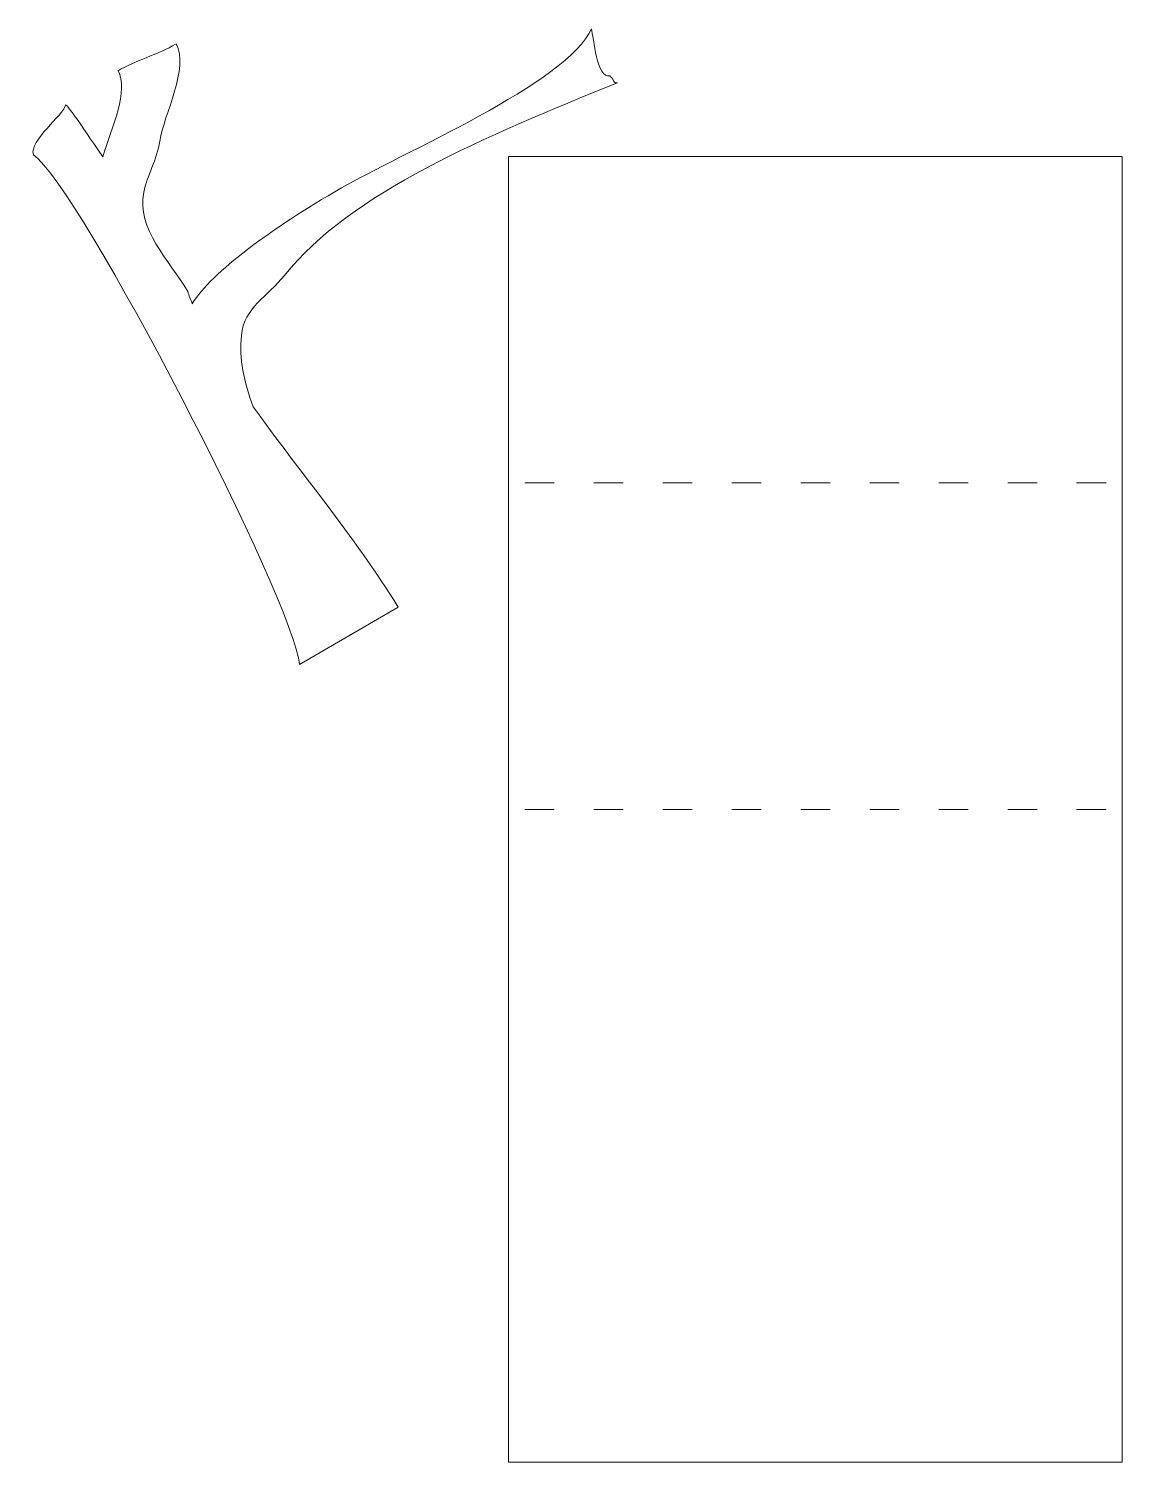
# Model space of a CAD drawing. Header units: millimetres. Extents: x -103 to 98, y -137 to 127.
import ezdxf

# ---------------------------------------------------------------- set-up
doc = ezdxf.new("R2010")
doc.units = ezdxf.units.MM
doc.header["$MEASUREMENT"] = 0
doc.layers.add('Layer 1', color=7, linetype='Continuous')

msp = doc.modelspace()

# ---------------------------------------------------------------- linework, layer by layer
at = {"layer": 'Layer 1', "color": 48, "lineweight": 5}
msp.add_open_spline([(5.2148, 116.7474), (-19.0995, 106.838), (-43.8354, 96.6031), (-56.0706, 81.2753), (-56.0706, 81.2753), (-59.2094, 77.3431), (-63.5032, 75.3815), (-64.0081, 70.2279), (-64.0081, 70.2279), (-64.4201, 66.0211), (-63.5764, 61.6424), (-61.8363, 57.1035), (-61.8363, 57.1035), (-53.5697, 45.5436), (-43.1636, 33.2028), (-35.1295, 20.2255), (-35.1295, 20.2255), (-35.1295, 20.2255), (-53.3148, 9.6608), (-53.3148, 9.6608), (-53.3148, 9.6608), (-54.1248, 20.799), (-93.7894, 97.6615), (-102.3018, 103.4933), (-102.3018, 103.4933), (-103.1707, 106.0534), (-96.7111, 110.8536), (-96.4095, 112.5992), (-96.4095, 112.5992), (-96.3159, 113.141), (-93.8275, 109.4173), (-89.5452, 103.1272), (-89.5452, 103.1272), (-87.8498, 108.5263), (-84.6511, 115.3943), (-86.7227, 118.9601), (-86.7227, 118.9601), (-83.5351, 120.8119), (-79.3886, 121.9376), (-76.0229, 123.8929), (-76.0229, 123.8929), (-73.5275, 119.5977), (-78.2717, 110.8764), (-79.0212, 106.019), (-79.0212, 106.019), (-79.5471, 102.6119), (-81.3855, 99.5723), (-81.9817, 96.5998), (-81.9817, 96.5998), (-83.342, 89.8183), (-77.3264, 84.2006), (-73.8911, 78.2873), (-73.8911, 78.2873), (-73.6339, 77.554), (-73.3502, 76.816), (-73.0455, 76.0743), (-73.0455, 76.0743), (-69.2998, 81.9921), (-58.8216, 89.7064), (-45.5943, 97.3908), (-45.5943, 97.3908), (-35.4397, 103.2901), (-3.5826, 116.8827), (0.4395, 126.7006), (0.4395, 126.7006), (0.839, 125.0939), (1.437, 117.3446), (3.8242, 118.0345), (3.8242, 118.0345), (4.0214, 117.6949), (4.1187, 117.843), (4.3594, 117.4288), (4.3594, 117.4288), (4.6647, 116.9032), (4.607, 116.6042), (5.2148, 116.7474)], degree=3, knots=[0, 0, 0, 0, 0.05263158, 0.05263158, 0.05263158, 0.05263158, 0.10526316, 0.10526316, 0.10526316, 0.10526316, 0.15789474, 0.15789474, 0.15789474, 0.15789474, 0.21052632, 0.21052632, 0.21052632, 0.21052632, 0.26315789, 0.26315789, 0.26315789, 0.26315789, 0.31578947, 0.31578947, 0.31578947, 0.31578947, 0.36842105, 0.36842105, 0.36842105, 0.36842105, 0.42105263, 0.42105263, 0.42105263, 0.42105263, 0.47368421, 0.47368421, 0.47368421, 0.47368421, 0.52631579, 0.52631579, 0.52631579, 0.52631579, 0.57894737, 0.57894737, 0.57894737, 0.57894737, 0.63157895, 0.63157895, 0.63157895, 0.63157895, 0.68421053, 0.68421053, 0.68421053, 0.68421053, 0.73684211, 0.73684211, 0.73684211, 0.73684211, 0.78947368, 0.78947368, 0.78947368, 0.78947368, 0.84210526, 0.84210526, 0.84210526, 0.84210526, 0.89473684, 0.89473684, 0.89473684, 0.89473684, 0.94736842, 0.94736842, 0.94736842, 0.94736842, 1, 1, 1, 1], dxfattribs=at)
at = {"layer": 'Layer 1', "color": 165, "lineweight": 5}
msp.add_open_spline([(-14.7996, 103.1664), (-14.7996, 103.1664), (98.1938, 103.1664), (98.1938, 103.1664), (98.1938, 103.1664), (98.1938, 103.1664), (98.1938, -137.231), (98.1938, -137.231), (98.1938, -137.231), (98.1938, -137.231), (-14.7996, -137.231), (-14.7996, -137.231), (-14.7996, -137.231), (-14.7996, -137.231), (-14.7996, 103.1664), (-14.7996, 103.1664)], degree=3, knots=[0, 0, 0, 0, 0.25, 0.25, 0.25, 0.25, 0.5, 0.5, 0.5, 0.5, 0.75, 0.75, 0.75, 0.75, 1, 1, 1, 1], dxfattribs=at)
at = {"layer": 'Layer 1', "lineweight": 5}
for points in [[(-11.815, 43.0668), (-11.815, 43.0668), (-6.3909, 43.0668), (-6.3909, 43.0668)], [(0.885, 43.0668), (0.885, 43.0668), (6.3091, 43.0668), (6.3091, 43.0668)], [(13.585, 43.0668), (13.585, 43.0668), (19.0091, 43.0668), (19.0091, 43.0668)], [(26.285, 43.0668), (26.285, 43.0668), (31.7091, 43.0668), (31.7091, 43.0668)], [(38.985, 43.0668), (38.985, 43.0668), (44.4091, 43.0668), (44.4091, 43.0668)], [(51.685, 43.0668), (51.685, 43.0668), (57.1091, 43.0668), (57.1091, 43.0668)], [(64.385, 43.0668), (64.385, 43.0668), (69.8091, 43.0668), (69.8091, 43.0668)], [(77.085, 43.0668), (77.085, 43.0668), (82.5091, 43.0668), (82.5091, 43.0668)], [(89.785, 43.0668), (89.785, 43.0668), (95.2091, 43.0668), (95.2091, 43.0668)], [(-11.815, -17.0321), (-11.815, -17.0321), (-6.3909, -17.0321), (-6.3909, -17.0321)], [(0.885, -17.0321), (0.885, -17.0321), (6.3091, -17.0321), (6.3091, -17.0321)], [(13.585, -17.0321), (13.585, -17.0321), (19.0091, -17.0321), (19.0091, -17.0321)], [(26.285, -17.0321), (26.285, -17.0321), (31.7091, -17.0321), (31.7091, -17.0321)], [(38.985, -17.0321), (38.985, -17.0321), (44.4091, -17.0321), (44.4091, -17.0321)], [(51.685, -17.0321), (51.685, -17.0321), (57.1091, -17.0321), (57.1091, -17.0321)], [(64.385, -17.0321), (64.385, -17.0321), (69.8091, -17.0321), (69.8091, -17.0321)], [(77.085, -17.0321), (77.085, -17.0321), (82.5091, -17.0321), (82.5091, -17.0321)], [(89.785, -17.0321), (89.785, -17.0321), (95.2091, -17.0321), (95.2091, -17.0321)]]:
    msp.add_open_spline(points, degree=3, dxfattribs=at)

doc.saveas('drawing.dxf')
